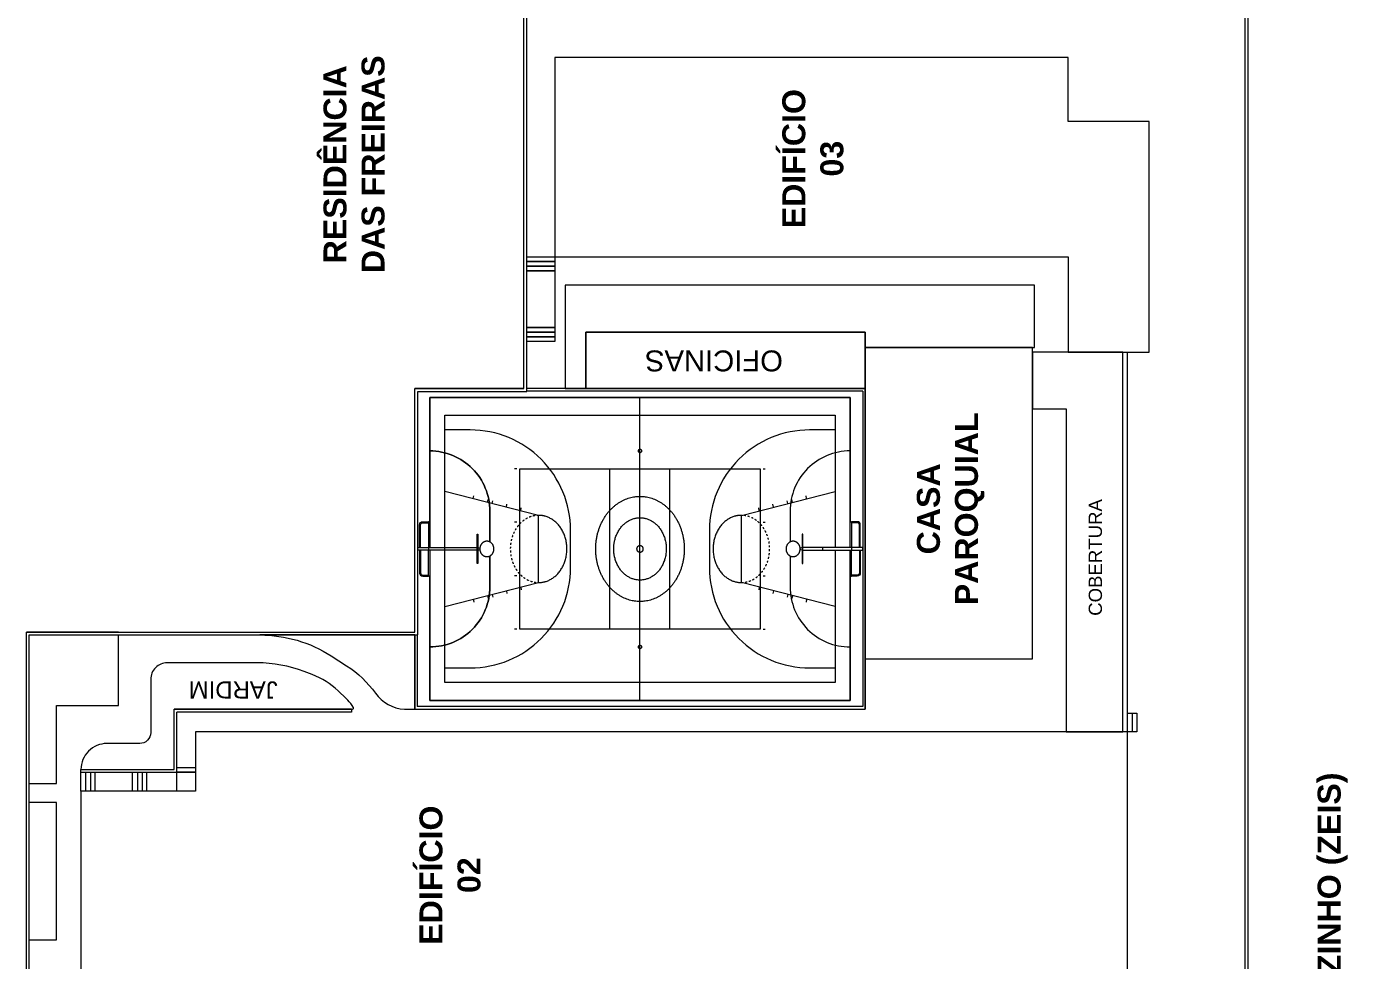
# Model space of a CAD drawing. Header units: metres. Extents: x 512 to 829, y -209 to 245.
# Drawn here: x 584.8 to 653.1, y 132.9 to 181.2 of the extents above; entities that cross this region are included whole.
import ezdxf

# ---------------------------------------------------------------- set-up
doc = ezdxf.new("R2010")
doc.units = ezdxf.units.M
doc.header["$LTSCALE"] = 0.508
doc.set_wipeout_variables(frame=1)
doc.linetypes.add('STYLE_16', pattern=[0.059055, 0.03937, -0.019685])
for name, color, linetype, lineweight in [('INDQUAD2', 1, 'Continuous', 15), ('INDQUAD3', 2, 'Continuous', 15), ('MUROB', 2, 'Continuous', 15), ('Nenhuma', 7, 'Continuous', 5), ('None', 7, 'Continuous', 5), ('ROTADEF', 253, 'Continuous', 15)]:
    doc.layers.add(name, color=color, linetype=linetype, lineweight=lineweight)
doc.styles.add('Arial', font='arial.ttf')
doc.styles.add('Arial (bold)', font='arialbd.ttf')

# ---------------------------------------------------------------- blocks, each defined once
blk = doc.blocks.new('Grupo-6796')
at = {"layer": 'INDQUAD2', "color": 8, "lineweight": 15}
for p, q in [((-94.303, 151.512), (-102.284, 151.512)), ((-95.251, 150.714), (-95.251, 129.957)), ((-105.028, 149.201), (-105.178, 149.174)), ((-99.681, 149.201), (-99.532, 149.174)), ((-104.835, 148.444), (-104.984, 148.417)), ((-99.875, 148.444), (-99.725, 148.417)), ((-104.77, 148.192), (-104.92, 148.165)), ((-99.939, 148.192), (-99.79, 148.165)), ((-106.617, 146.882), (-106.617, 147.001)), ((-104.577, 147.436), (-104.726, 147.409)), ((-103.776, 146.882), (-103.776, 147.001)), ((-100.934, 146.882), (-100.934, 147.001)), ((-100.133, 147.436), (-99.983, 147.409)), ((-98.092, 146.882), (-98.092, 147.001)), ((-104.383, 146.679), (-104.533, 146.652)), ((-100.326, 146.679), (-100.177, 146.652)), ((-106.617, 141.932), (-98.092, 141.932)), ((-106.617, 138.739), (-98.092, 138.739)), ((-106.617, 133.789), (-106.617, 133.669)), ((-104.383, 133.991), (-104.533, 134.018)), ((-103.776, 133.789), (-103.776, 133.669)), ((-100.934, 133.789), (-100.934, 133.669)), ((-100.326, 133.991), (-100.177, 134.018)), ((-98.092, 133.789), (-98.092, 133.669)), ((-104.577, 133.235), (-104.726, 133.262)), ((-100.133, 133.235), (-99.983, 133.262)), ((-104.835, 132.226), (-104.984, 132.253)), ((-104.77, 132.478), (-104.92, 132.505)), ((-99.939, 132.478), (-99.79, 132.505)), ((-99.875, 132.226), (-99.725, 132.253)), ((-105.028, 131.47), (-105.178, 131.497)), ((-99.681, 131.47), (-99.532, 131.497)), ((-95.251, 129.957), (-102.278, 129.957)), ((-94.303, 129.159), (-100.906, 129.159))]:
    blk.add_line(p, q, dxfattribs=at)
for points in [[(-103.804, 129.159), (-110.406, 129.159), (-110.406, 151.512), (-103.804, 151.512)], [(-102.426, 151.512), (-110.406, 151.512), (-110.406, 129.159), (-102.426, 129.159)], [(-102.284, 129.159), (-94.303, 129.159), (-94.303, 151.512)], [(-100.906, 151.512), (-94.303, 151.512), (-94.303, 129.159)], [(-102.431, 129.957), (-109.459, 129.957), (-109.459, 150.714), (-95.251, 150.714)], [(-105.415, 150.714), (-104.14, 145.727), (-100.57, 145.727), (-99.295, 150.714)], [(-110.406, 140.335), (-102.544, 140.335), (-94.303, 140.335)], [(-105.415, 129.957), (-104.14, 134.943), (-100.57, 134.943), (-99.295, 129.957)]]:
    blk.add_lwpolyline(points, dxfattribs=at)
at = {"layer": 'INDQUAD2', "color": 8, "lineweight": 15, "flags": 128}
for points in [[(-107.565, 151.512, 0.414214), (-104.371, 148.319), (-103.776, 148.319), (-102.737, 148.319)], [(-102.737, 148.319), (-103.776, 148.319), (-104.371, 148.319, -0.414214), (-107.565, 151.512)], [(-101.973, 148.319), (-100.934, 148.319), (-100.338, 148.319, 0.414214), (-97.145, 151.512)], [(-97.145, 151.512, -0.414214), (-100.338, 148.319), (-100.934, 148.319), (-101.973, 148.319)], [(-108.679, 150.714), (-108.679, 149.359, 0.414214), (-103.349, 144.029), (-102.355, 144.029), (-101.361, 144.029, 0.414214), (-96.03, 149.359), (-96.03, 150.714)], [(-96.03, 129.957), (-96.03, 131.311, 0.414214), (-101.361, 136.641), (-102.355, 136.641), (-103.349, 136.641, 0.414214), (-108.679, 131.311), (-108.679, 129.957)], [(-102.737, 132.352), (-103.776, 132.352), (-104.371, 132.352, 0.414214), (-107.565, 129.159)], [(-97.145, 129.159, 0.414214), (-100.338, 132.352), (-100.934, 132.352), (-101.973, 132.352)]]:
    blk.add_lwpolyline(points, format="xyb", dxfattribs=at)
at = {"layer": 'INDQUAD2', "color": 8, "lineweight": 15}
blk.add_lwpolyline([(-98.092, 146.722), (-98.092, 133.949), (-106.617, 133.949), (-106.617, 146.722)], close=True, dxfattribs=at)
at = {"layer": 'INDQUAD2', "color": 8, "linetype": 'STYLE_16', "lineweight": 15}
for points in [[(-100.57, 145.727), (-100.57, 146.13), (-101.048, 146.828), (-101.876, 147.232), (-102.833, 147.232), (-103.662, 146.828), (-104.14, 146.13), (-104.14, 145.727)], [(-104.14, 134.943), (-104.14, 134.54), (-103.662, 133.842), (-102.833, 133.439), (-101.876, 133.439), (-101.048, 133.842), (-100.57, 134.54), (-100.57, 134.943)]]:
    blk.add_open_spline(points, degree=2, dxfattribs=at)
at = {"layer": 'INDQUAD2', "color": 8, "lineweight": 15}
for points in [[(-104.14, 145.727), (-104.14, 145.324), (-103.662, 144.626), (-102.833, 144.222), (-101.876, 144.222), (-101.048, 144.626), (-100.57, 145.324), (-100.57, 145.727)], [(-102.355, 142.69), (-103.104, 142.69), (-104.4, 142.059), (-105.149, 140.966), (-105.149, 139.704), (-104.4, 138.611), (-103.104, 137.98), (-101.606, 137.98), (-100.309, 138.611), (-99.56, 139.704), (-99.56, 140.966), (-100.309, 142.059), (-101.606, 142.69), (-102.355, 142.69)], [(-102.355, 141.732), (-102.799, 141.732), (-103.568, 141.358), (-104.012, 140.71), (-104.012, 139.961), (-103.568, 139.312), (-102.799, 138.938), (-101.911, 138.938), (-101.141, 139.312), (-100.697, 139.961), (-100.697, 140.71), (-101.141, 141.358), (-101.911, 141.732), (-102.355, 141.732)], [(-107.565, 140.415), (-107.59, 140.415), (-107.634, 140.394), (-107.659, 140.357), (-107.659, 140.314), (-107.634, 140.277), (-107.59, 140.255), (-107.539, 140.255), (-107.495, 140.277), (-107.47, 140.314), (-107.47, 140.357), (-107.495, 140.394), (-107.539, 140.415), (-107.565, 140.415)], [(-102.355, 140.495), (-102.406, 140.495), (-102.493, 140.452), (-102.544, 140.378), (-102.544, 140.292), (-102.493, 140.218), (-102.406, 140.176), (-102.304, 140.176), (-102.216, 140.218), (-102.165, 140.292), (-102.165, 140.378), (-102.216, 140.452), (-102.304, 140.495), (-102.355, 140.495)], [(-97.145, 140.415), (-97.17, 140.415), (-97.214, 140.394), (-97.24, 140.357), (-97.24, 140.314), (-97.214, 140.277), (-97.17, 140.255), (-97.12, 140.255), (-97.076, 140.277), (-97.05, 140.314), (-97.05, 140.357), (-97.076, 140.394), (-97.12, 140.415), (-97.145, 140.415)], [(-100.57, 134.943), (-100.57, 135.347), (-101.048, 136.045), (-101.876, 136.448), (-102.833, 136.448), (-103.662, 136.045), (-104.14, 135.347), (-104.14, 134.943)]]:
    blk.add_open_spline(points, degree=2, dxfattribs=at)
at = {"layer": 'INDQUAD3', "color": 8, "lineweight": 15}
for p, q in [((-102.284, 151.592), (-102.426, 151.592)), ((-102.284, 151.592), (-102.426, 151.592)), ((-102.426, 148.957), (-102.384, 148.837)), ((-102.284, 148.957), (-102.326, 148.837)), ((-102.426, 131.713), (-102.384, 131.834)), ((-102.284, 131.713), (-102.326, 131.834)), ((-102.284, 130.635), (-102.426, 130.635)), ((-102.284, 129.079), (-102.426, 129.079))]:
    blk.add_line(p, q, dxfattribs=at)
at = {"layer": 'INDQUAD3', "color": 8, "lineweight": 15, "flags": 128}
for points in [[(-102.426, 152.055), (-103.605, 152.055), (-103.636, 152.055, 0.414214), (-103.804, 151.887), (-103.804, 151.592)], [(-102.426, 152.007), (-103.605, 152.007), (-103.627, 152.007, 0.414214), (-103.747, 151.887), (-103.747, 151.592)], [(-102.284, 152.055), (-101.104, 152.055), (-101.073, 152.055, -0.414214), (-100.906, 151.887), (-100.906, 151.592)], [(-102.284, 152.007), (-101.104, 152.007), (-101.082, 152.007, -0.414214), (-100.962, 151.887), (-100.962, 151.592)], [(-102.426, 128.616), (-103.605, 128.616), (-103.636, 128.616, -0.414214), (-103.804, 128.783), (-103.804, 129.079)], [(-102.426, 128.664), (-103.605, 128.664), (-103.627, 128.664, -0.414214), (-103.747, 128.783), (-103.747, 129.079)], [(-102.284, 128.616), (-101.104, 128.616), (-101.073, 128.616, 0.414214), (-100.906, 128.783), (-100.906, 129.079)], [(-102.284, 128.664), (-101.104, 128.664), (-101.082, 128.664, 0.414214), (-100.962, 128.783), (-100.962, 129.079)]]:
    blk.add_lwpolyline(points, format="xyb", dxfattribs=at)
at = {"layer": 'INDQUAD3', "color": 8, "lineweight": 15}
for points in [[(-102.426, 148.997), (-102.426, 152.18), (-102.284, 152.18), (-102.284, 148.997)], [(-102.426, 151.512), (-103.804, 151.512), (-103.804, 151.592), (-102.426, 151.592)], [(-102.284, 151.512), (-100.906, 151.512), (-100.906, 151.592), (-102.284, 151.592)], [(-102.426, 131.673), (-102.426, 128.49), (-102.284, 128.49), (-102.284, 131.673)], [(-102.426, 129.159), (-103.804, 129.159), (-103.804, 129.079), (-102.426, 129.079)], [(-102.284, 129.159), (-100.906, 129.159), (-100.906, 129.079), (-102.284, 129.079)]]:
    blk.add_lwpolyline(points, dxfattribs=at)
for points in [[(-103.136, 148.997), (-101.573, 148.997), (-101.573, 148.957), (-103.136, 148.957)], [(-103.136, 131.673), (-101.573, 131.673), (-101.573, 131.713), (-103.136, 131.713)]]:
    blk.add_lwpolyline(points, close=True, dxfattribs=at)
for points in [[(-102.355, 148.837), (-102.469, 148.837), (-102.667, 148.741), (-102.781, 148.574), (-102.781, 148.382), (-102.667, 148.215), (-102.469, 148.119), (-102.241, 148.119), (-102.043, 148.215), (-101.929, 148.382), (-101.929, 148.574), (-102.043, 148.741), (-102.241, 148.837), (-102.355, 148.837)], [(-102.355, 132.551), (-102.469, 132.551), (-102.667, 132.455), (-102.781, 132.288), (-102.781, 132.096), (-102.667, 131.929), (-102.469, 131.833), (-102.241, 131.833), (-102.043, 131.929), (-101.929, 132.096), (-101.929, 132.288), (-102.043, 132.455), (-102.241, 132.551), (-102.355, 132.551)]]:
    blk.add_open_spline(points, degree=2, dxfattribs=at)
at = {"layer": 'MUROB', "color": 8, "lineweight": 15}
for p, q in [((-93.972, 152.19), (-110.738, 152.19)), ((-110.738, 128.48), (-110.738, 152.19)), ((-93.972, 128.48), (-93.972, 152.19)), ((-93.83, 128.36), (-110.88, 128.36)), ((-93.972, 128.48), (-110.738, 128.48))]:
    blk.add_line(p, q, dxfattribs=at)
blk.add_lwpolyline([(-93.83, 128.36), (-93.83, 152.31), (-110.88, 152.31), (-110.88, 128.36)], close=True, dxfattribs=at)

msp = doc.modelspace()

# ---------------------------------------------------------------- linework, layer by layer
at = {"layer": 'ROTADEF', "color": 7, "linetype": 'Continuous', "lineweight": 18}
for points in [[(613.7216, 162.4395), (628.1568, 162.4395), (628.1568, 165.3557), (613.7216, 165.3557)], [(586.3484, 146.0603), (589.5562, 146.0603), (589.5562, 149.8513), (584.7931, 149.8513), (584.7931, 142.0262), (586.3484, 142.0262)], [(586.3484, 141.0542), (584.7931, 141.0542), (584.7931, 133.9581), (586.3484, 133.9581)]]:
    msp.add_lwpolyline(points, close=True, dxfattribs=at)

# ---------------------------------------------------------------- block references
at = {"layer": 'None', "color": 8, "xscale": 0.9720625442595413, "yscale": 0.9720625442595413, "zscale": 0.9720625442595413, "rotation": 90}
msp.add_blockref('Grupo-6796', (752.9309, 253.6479), dxfattribs=at)

# ---------------------------------------------------------------- texts
at = {"layer": 'Nenhuma', "char_height": 1.188618, "attachment_point": 2, "rotation": 90, "line_spacing_factor": 0.992596, "style": 'Arial (bold)'}
for s, insert in [('{\\C7;\\lRESIDÊNCIA\\PDAS FREIRAS}', (600.1525, 174.0281)), ('{\\C7;\\lIMÓVEL VIZINHO (ZEIS)}', (651.5537, 133.1905)), ('{\\C7;\\lEDIFÍCIO \\P02}', (605.1137, 137.295))]:
    msp.add_mtext(s, dxfattribs=dict(at, insert=insert))

# ---------------------------------------------------------------- wipeouts: each hides what was drawn before it
at = {"color": 7, "linetype": 'Continuous', "lineweight": 5}
for points in [[(647.7924, 184.797), (647.9382, 184.9428), (647.9382, 93.5203), (647.7924, 93.6661)], [(641.474, 164.3156), (636.8081, 164.3156), (636.8081, 161.3994), (638.5578, 161.3994), (638.5578, 144.6994), (641.474, 144.6994)]]:
    msp.add_wipeout(points, dxfattribs=at).dxf.layer = 'None'

# ---------------------------------------------------------------- next in the draw order: linework, layer by layer
at = {"layer": 'None', "color": 7, "linetype": 'Continuous', "lineweight": 18}
for p, q in [((647.7924, 184.797), (647.7924, 93.6661)), ((647.9382, 184.9428), (647.9382, 93.5203))]:
    msp.add_line(p, q, dxfattribs=at)
at = {"layer": 'None', "color": 7, "linetype": 'Continuous', "lineweight": 5}
msp.add_line((641.717, 145.6715), (641.717, 164.3156), dxfattribs=at)
for points in [[(628.1568, 165.3557), (628.1568, 164.5586), (636.9053, 164.5586), (636.9053, 167.7859), (612.6524, 167.7859), (612.6524, 162.4395), (613.7216, 162.4395), (613.7216, 165.3557)], [(641.474, 164.3156), (636.8081, 164.3156), (636.8081, 161.3994), (638.5578, 161.3994), (638.5578, 144.6994), (641.474, 144.6994)]]:
    msp.add_lwpolyline(points, close=True, dxfattribs=at)
at = {"layer": 'ROTADEF', "color": 7, "linetype": 'Continuous', "lineweight": 18}
for points in [[(638.655, 164.3156), (642.8349, 164.3156), (642.8349, 176.2428), (638.655, 176.2428), (638.655, 179.5478), (612.1177, 179.5478), (612.1177, 169.244), (638.655, 169.244)], [(628.1568, 148.471), (636.8081, 148.471), (636.8081, 164.5586), (628.1568, 164.5586)]]:
    msp.add_lwpolyline(points, close=True, dxfattribs=at)
at = {"layer": 'ROTADEF', "color": 7, "linetype": 'Continuous', "lineweight": 18, "flags": 128}
msp.add_lwpolyline([(593.5416, 141.6374), (587.612, 141.6374), (587.612, 131.6252), (623.6756, 131.6252), (623.6756, 104.0186), (623.6756, 104.0186, 0.0933015), (631.9381, 102.4632, 0.0933015), (640.2006, 104.0186), (640.2006, 131.6252), (641.717, 131.6252), (641.717, 144.6994), (593.5416, 144.6994)], format="xyb", close=True, dxfattribs=at)

# ---------------------------------------------------------------- next in the draw order: wipeouts: each hides what was drawn before it
at = {"color": 7, "linetype": 'Continuous', "lineweight": 5}
msp.add_wipeout([(584.9389, 93.6661), (584.7931, 93.5203), (584.7931, 149.8513), (584.9389, 149.7055)], dxfattribs=at).dxf.layer = 'None'

# ---------------------------------------------------------------- next in the draw order: linework, layer by layer
at = {"layer": 'None', "color": 7, "linetype": 'Continuous', "lineweight": 18}
for p, q in [((584.7931, 93.5203), (584.7931, 149.8513)), ((584.9389, 93.6661), (584.9389, 149.7055))]:
    msp.add_line(p, q, dxfattribs=at)

# ---------------------------------------------------------------- next in the draw order: wipeouts: each hides what was drawn before it
for points in [[(627.4365, 170.4917), (627.4365, 178.1453), (623.5195, 178.1453), (623.5195, 170.4917)], [(623.9045, 164.7861), (616.7787, 164.7861), (616.7787, 163.0509), (623.9045, 163.0509)], [(634.3955, 151.2438), (634.3955, 161.2023), (630.4785, 161.2023), (630.4785, 151.2438)], [(640.643, 150.6966), (640.643, 156.7249), (639.5388, 156.7249), (639.5388, 150.6966)]]:
    msp.add_wipeout(points).dxf.layer = 'Nenhuma'
at = {"color": 7, "linetype": 'Continuous', "lineweight": 5}
for points in [[(642.2031, 144.6994), (641.9601, 144.6994), (641.9601, 145.6715), (642.2031, 145.6715)], [(588.3411, 141.6374), (588.0981, 141.6374), (588.0981, 142.6095), (588.3411, 142.6095)], [(591.0143, 141.6374), (590.7712, 141.6374), (590.7712, 142.6095), (591.0143, 142.6095)]]:
    msp.add_wipeout(points, dxfattribs=at).dxf.layer = 'None'

# ---------------------------------------------------------------- next in the draw order: linework, layer by layer
at = {"layer": 'None', "color": 7, "linetype": 'Continuous', "lineweight": 5}
for points in [[(642.2031, 144.6994), (641.9601, 144.6994), (641.9601, 145.6715), (642.2031, 145.6715)], [(588.3411, 141.6374), (588.0981, 141.6374), (588.0981, 142.6095), (588.3411, 142.6095)], [(591.0143, 141.6374), (590.7712, 141.6374), (590.7712, 142.6095), (591.0143, 142.6095)]]:
    msp.add_lwpolyline(points, close=True, dxfattribs=at)

# ---------------------------------------------------------------- next in the draw order: texts
at = {"layer": 'Nenhuma', "attachment_point": 2}
for s, insert, char_height, rotation, line_spacing_factor, style in [('{\\C7;\\lEDIFÍCIO \\P03}', (623.8745, 174.3185), 1.188618, 90, 0.992596, 'Arial (bold)'), ('{\\C7;\\lOFICINAS}', (620.3416, 163.3284), 1.080562, 180, 0.96736, 'Arial'), ('{\\C7;\\lCASA\\PPAROQUIAL}', (630.8335, 156.2231), 1.188618, 90, 0.992596, 'Arial (bold)'), ('{\\C7;\\lCOBERTURA}', (639.7153, 153.7108), 0.68763, 90, 0.96736, 'Arial')]:
    msp.add_mtext(s, dxfattribs=dict(at, insert=insert, char_height=char_height, rotation=rotation, line_spacing_factor=line_spacing_factor, style=style))

# ---------------------------------------------------------------- next in the draw order: wipeouts: each hides what was drawn before it
at = {"color": 7, "linetype": 'Continuous', "lineweight": 5}
msp.add_wipeout([(584.9389, 149.7055), (584.7931, 149.8513), (604.8759, 149.8513), (605.0217, 149.7055)], dxfattribs=at).dxf.layer = 'None'

# ---------------------------------------------------------------- next in the draw order: linework, layer by layer
at = {"layer": 'None', "color": 7, "linetype": 'Continuous', "lineweight": 18}
for p, q in [((584.7931, 149.8513), (604.8759, 149.8513)), ((584.9389, 149.7055), (605.0217, 149.7055))]:
    msp.add_line(p, q, dxfattribs=at)

# ---------------------------------------------------------------- next in the draw order: wipeouts: each hides what was drawn before it
at = {"color": 7, "linetype": 'Continuous', "lineweight": 5}
for points in [[(641.9601, 144.6994), (641.717, 144.6994), (641.717, 145.6715), (641.9601, 145.6715)], [(588.0981, 141.6374), (587.8551, 141.6374), (587.8551, 142.6095), (588.0981, 142.6095)]]:
    msp.add_wipeout(points, dxfattribs=at).dxf.layer = 'None'

# ---------------------------------------------------------------- next in the draw order: linework, layer by layer
at = {"layer": 'None', "color": 7, "linetype": 'Continuous', "lineweight": 5}
for points in [[(641.9601, 144.6994), (641.717, 144.6994), (641.717, 145.6715), (641.9601, 145.6715)], [(588.0981, 141.6374), (587.8551, 141.6374), (587.8551, 142.6095), (588.0981, 142.6095)]]:
    msp.add_lwpolyline(points, close=True, dxfattribs=at)

# ---------------------------------------------------------------- next in the draw order: wipeouts: each hides what was drawn before it
at = {"color": 7, "linetype": 'Continuous', "lineweight": 5}
msp.add_wipeout([(605.0217, 149.7055), (604.8759, 149.8513), (604.8759, 162.4395), (605.0217, 162.2937)], dxfattribs=at).dxf.layer = 'None'

# ---------------------------------------------------------------- next in the draw order: linework, layer by layer
at = {"layer": 'None', "color": 7, "linetype": 'Continuous', "lineweight": 18}
for p, q in [((604.8759, 149.8513), (604.8759, 162.4395)), ((605.0217, 149.7055), (605.0217, 162.2937))]:
    msp.add_line(p, q, dxfattribs=at)

# ---------------------------------------------------------------- next in the draw order: wipeouts: each hides what was drawn before it
at = {"color": 7, "linetype": 'Continuous', "lineweight": 5}
for points in [[(587.8551, 141.6374), (587.612, 141.6374), (587.612, 142.6095), (587.8551, 142.6095)], [(590.2852, 141.6374), (588.3411, 141.6374), (588.3411, 142.6095), (590.2852, 142.6095)]]:
    msp.add_wipeout(points, dxfattribs=at).dxf.layer = 'None'

# ---------------------------------------------------------------- next in the draw order: linework, layer by layer
at = {"layer": 'None', "color": 7, "linetype": 'Continuous', "lineweight": 5}
for points in [[(587.8551, 141.6374), (587.612, 141.6374), (587.612, 142.6095), (587.8551, 142.6095)], [(590.2852, 141.6374), (588.3411, 141.6374), (588.3411, 142.6095), (590.2852, 142.6095)]]:
    msp.add_lwpolyline(points, close=True, dxfattribs=at)

# ---------------------------------------------------------------- next in the draw order: wipeouts: each hides what was drawn before it
at = {"color": 7, "linetype": 'Continuous', "lineweight": 5}
msp.add_wipeout([(605.0217, 162.2937), (604.8759, 162.4395), (610.5138, 162.4395), (610.6596, 162.2937)], dxfattribs=at).dxf.layer = 'None'

# ---------------------------------------------------------------- next in the draw order: linework, layer by layer
at = {"layer": 'None', "color": 7, "linetype": 'Continuous', "lineweight": 18}
for p, q in [((604.8759, 162.4395), (610.5138, 162.4395)), ((605.0217, 162.2937), (610.6596, 162.2937))]:
    msp.add_line(p, q, dxfattribs=at)

# ---------------------------------------------------------------- next in the draw order: wipeouts: each hides what was drawn before it
at = {"color": 7, "linetype": 'Continuous', "lineweight": 5}
msp.add_wipeout([(590.7712, 141.6374), (590.5282, 141.6374), (590.5282, 142.6095), (590.7712, 142.6095)], dxfattribs=at).dxf.layer = 'None'

# ---------------------------------------------------------------- next in the draw order: linework, layer by layer
at = {"layer": 'None', "color": 7, "linetype": 'Continuous', "lineweight": 5}
msp.add_lwpolyline([(590.7712, 141.6374), (590.5282, 141.6374), (590.5282, 142.6095), (590.7712, 142.6095)], close=True, dxfattribs=at)

# ---------------------------------------------------------------- next in the draw order: wipeouts: each hides what was drawn before it
at = {"color": 7, "linetype": 'Continuous', "lineweight": 5}
msp.add_wipeout([(610.6596, 162.2937), (610.5138, 162.4395), (610.5138, 184.9428), (610.6596, 184.797)], dxfattribs=at).dxf.layer = 'None'

# ---------------------------------------------------------------- next in the draw order: linework, layer by layer
at = {"layer": 'None', "color": 7, "linetype": 'Continuous', "lineweight": 18}
for p, q in [((610.5138, 162.4395), (610.5138, 184.9428)), ((610.6596, 162.2937), (610.6596, 184.797))]:
    msp.add_line(p, q, dxfattribs=at)

# ---------------------------------------------------------------- next in the draw order: wipeouts: each hides what was drawn before it
at = {"color": 7, "linetype": 'Continuous', "lineweight": 5}
for points in [[(590.5282, 141.6374), (590.2852, 141.6374), (590.2852, 142.6095), (590.5282, 142.6095)], [(592.5696, 141.6374), (591.0143, 141.6374), (591.0143, 142.6095), (592.5696, 142.6095)]]:
    msp.add_wipeout(points, dxfattribs=at).dxf.layer = 'None'

# ---------------------------------------------------------------- next in the draw order: linework, layer by layer
at = {"layer": 'None', "color": 7, "linetype": 'Continuous', "lineweight": 5}
for points in [[(590.5282, 141.6374), (590.2852, 141.6374), (590.2852, 142.6095), (590.5282, 142.6095)], [(592.5696, 141.6374), (591.0143, 141.6374), (591.0143, 142.6095), (592.5696, 142.6095)]]:
    msp.add_lwpolyline(points, close=True, dxfattribs=at)

# ---------------------------------------------------------------- next in the draw order: wipeouts: each hides what was drawn before it
at = {"color": 7, "linetype": 'Continuous', "lineweight": 5}
for points in [[(610.6596, 168.5149), (610.6596, 168.7579), (612.1177, 168.7579), (612.1177, 168.5149)], [(610.6596, 164.8697), (610.6596, 165.1127), (612.1177, 165.1127), (612.1177, 164.8697)]]:
    msp.add_wipeout(points, dxfattribs=at).dxf.layer = 'None'

# ---------------------------------------------------------------- next in the draw order: linework, layer by layer
at = {"layer": 'None', "color": 7, "linetype": 'Continuous', "lineweight": 5}
for points in [[(610.6596, 168.5149), (610.6596, 168.7579), (612.1177, 168.7579), (612.1177, 168.5149)], [(610.6596, 164.8697), (610.6596, 165.1127), (612.1177, 165.1127), (612.1177, 164.8697)]]:
    msp.add_lwpolyline(points, close=True, dxfattribs=at)

# ---------------------------------------------------------------- next in the draw order: wipeouts: each hides what was drawn before it
at = {"color": 7, "linetype": 'Continuous', "lineweight": 5}
msp.add_wipeout([(592.5696, 141.6374), (592.5696, 142.6095), (593.5416, 142.6095), (593.5416, 141.6374)], dxfattribs=at).dxf.layer = 'None'

# ---------------------------------------------------------------- next in the draw order: linework, layer by layer
at = {"layer": 'None', "color": 7, "linetype": 'Continuous', "lineweight": 5}
msp.add_lwpolyline([(592.5696, 141.6374), (592.5696, 142.6095), (593.5416, 142.6095), (593.5416, 141.6374)], close=True, dxfattribs=at)

# ---------------------------------------------------------------- next in the draw order: wipeouts: each hides what was drawn before it
at = {"color": 7, "linetype": 'Continuous', "lineweight": 5}
msp.add_wipeout([(610.6596, 168.7579), (610.6596, 169.001), (612.1177, 169.001), (612.1177, 168.7579)], dxfattribs=at).dxf.layer = 'None'

# ---------------------------------------------------------------- next in the draw order: linework, layer by layer
at = {"layer": 'None', "color": 7, "linetype": 'Continuous', "lineweight": 5}
msp.add_lwpolyline([(610.6596, 168.7579), (610.6596, 169.001), (612.1177, 169.001), (612.1177, 168.7579)], close=True, dxfattribs=at)

# ---------------------------------------------------------------- next in the draw order: wipeouts: each hides what was drawn before it
at = {"color": 7, "linetype": 'Continuous', "lineweight": 5}
msp.add_wipeout([(592.5696, 142.6095), (592.5696, 142.8525), (593.5416, 142.8525), (593.5416, 142.6095)], dxfattribs=at).dxf.layer = 'None'

# ---------------------------------------------------------------- next in the draw order: linework, layer by layer
at = {"layer": 'None', "color": 7, "linetype": 'Continuous', "lineweight": 5}
msp.add_lwpolyline([(592.5696, 142.6095), (592.5696, 142.8525), (593.5416, 142.8525), (593.5416, 142.6095)], close=True, dxfattribs=at)

# ---------------------------------------------------------------- next in the draw order: wipeouts: each hides what was drawn before it
at = {"color": 7, "linetype": 'Continuous', "lineweight": 5}
for points in [[(610.6596, 169.001), (610.6596, 169.244), (612.1177, 169.244), (612.1177, 169.001)], [(610.6596, 165.5987), (610.6596, 168.5149), (612.1177, 168.5149), (612.1177, 165.5987)]]:
    msp.add_wipeout(points, dxfattribs=at).dxf.layer = 'None'

# ---------------------------------------------------------------- next in the draw order: linework, layer by layer
at = {"layer": 'None', "color": 7, "linetype": 'Continuous', "lineweight": 5}
for points in [[(610.6596, 169.001), (610.6596, 169.244), (612.1177, 169.244), (612.1177, 169.001)], [(610.6596, 165.5987), (610.6596, 168.5149), (612.1177, 168.5149), (612.1177, 165.5987)]]:
    msp.add_lwpolyline(points, close=True, dxfattribs=at)

# ---------------------------------------------------------------- next in the draw order: wipeouts: each hides what was drawn before it
at = {"color": 7, "linetype": 'Continuous', "lineweight": 5}
msp.add_wipeout([(587.612, 142.6095), (587.612, 142.7553), (592.4238, 142.7553), (592.5696, 142.6095)], dxfattribs=at).dxf.layer = 'None'

# ---------------------------------------------------------------- next in the draw order: linework, layer by layer
at = {"layer": 'None', "color": 7, "linetype": 'Continuous', "lineweight": 18}
for p, q in [((587.612, 142.7553), (592.4238, 142.7553)), ((587.612, 142.6095), (587.612, 142.7553)), ((587.612, 142.6095), (592.5696, 142.6095))]:
    msp.add_line(p, q, dxfattribs=at)

# ---------------------------------------------------------------- next in the draw order: wipeouts: each hides what was drawn before it
at = {"color": 7, "linetype": 'Continuous', "lineweight": 5}
msp.add_wipeout([(610.6596, 165.1127), (610.6596, 165.3557), (612.1177, 165.3557), (612.1177, 165.1127)], dxfattribs=at).dxf.layer = 'None'

# ---------------------------------------------------------------- next in the draw order: linework, layer by layer
at = {"layer": 'None', "color": 7, "linetype": 'Continuous', "lineweight": 5}
msp.add_lwpolyline([(610.6596, 165.1127), (610.6596, 165.3557), (612.1177, 165.3557), (612.1177, 165.1127)], close=True, dxfattribs=at)

# ---------------------------------------------------------------- next in the draw order: wipeouts: each hides what was drawn before it
at = {"color": 7, "linetype": 'Continuous', "lineweight": 5}
msp.add_wipeout([(592.5696, 142.6095), (592.4238, 142.7553), (592.4238, 145.8659), (592.5696, 145.7201)], dxfattribs=at).dxf.layer = 'None'

# ---------------------------------------------------------------- next in the draw order: linework, layer by layer
at = {"layer": 'None', "color": 7, "linetype": 'Continuous', "lineweight": 18}
for p, q in [((592.4238, 142.7553), (592.4238, 145.8659)), ((592.5696, 142.6095), (592.5696, 145.7201))]:
    msp.add_line(p, q, dxfattribs=at)

# ---------------------------------------------------------------- next in the draw order: wipeouts: each hides what was drawn before it
at = {"color": 7, "linetype": 'Continuous', "lineweight": 5}
msp.add_wipeout([(610.6596, 165.3557), (610.6596, 165.5987), (612.1177, 165.5987), (612.1177, 165.3557)], dxfattribs=at).dxf.layer = 'None'

# ---------------------------------------------------------------- next in the draw order: linework, layer by layer
at = {"layer": 'None', "color": 7, "linetype": 'Continuous', "lineweight": 5}
msp.add_lwpolyline([(610.6596, 165.3557), (610.6596, 165.5987), (612.1177, 165.5987), (612.1177, 165.3557)], close=True, dxfattribs=at)

# ---------------------------------------------------------------- next in the draw order: wipeouts: each hides what was drawn before it
at = {"color": 7, "linetype": 'Continuous', "lineweight": 5}
msp.add_wipeout([(601.6, 145.8659), (601.6, 145.7201), (592.5696, 145.7201), (592.4238, 145.8659)], dxfattribs=at).dxf.layer = 'None'

# ---------------------------------------------------------------- next in the draw order: linework, layer by layer
at = {"layer": 'None', "color": 7, "linetype": 'Continuous', "lineweight": 18}
for p, q in [((601.6, 145.8659), (592.4238, 145.8659)), ((601.6, 145.7201), (592.5696, 145.7201)), ((601.6, 145.8659), (601.6, 145.7201))]:
    msp.add_line(p, q, dxfattribs=at)
at = {"layer": 'None', "color": 7, "linetype": 'Continuous', "lineweight": 5, "flags": 128}
for points in [[(601.3496, 148.1137, -0.0943991), (602.8443, 146.6973, 0.2223171), (604.3333, 145.8659), (604.8759, 145.8659), (604.8759, 149.7055), (596.8696, 149.7055, -0.143547), (600.5498, 148.6267)], [(592.4238, 145.8659), (601.6304, 145.8659, 0.4142136), (601.7007, 145.9362, 0.1497546), (601.6886, 145.9756), (601.628, 146.0653, 0.0541613), (601.3185, 146.4306), (600.9099, 146.8188, 0.0994437), (599.5747, 147.6588), (599.1504, 147.8201, 0.0910734), (596.7159, 148.2672), (592.0738, 148.2672, 0.4142136), (591.2184, 147.4118), (591.2184, 144.6657, -0.4142136), (590.6497, 144.0971), (588.9538, 144.0971, 0.4142136), (587.612, 142.7553), (592.4238, 142.7553)]]:
    msp.add_lwpolyline(points, format="xyb", close=True, dxfattribs=at)

# ---------------------------------------------------------------- next in the draw order: wipeouts: each hides what was drawn before it
msp.add_wipeout([(597.7833, 147.6162), (593.1882, 147.6162), (593.1882, 146.1965), (597.7833, 146.1965)]).dxf.layer = 'Nenhuma'

# ---------------------------------------------------------------- next in the draw order: texts
at = {"layer": 'Nenhuma', "insert": (595.4857, 146.4234), "char_height": 0.884096, "attachment_point": 2, "rotation": 180, "line_spacing_factor": 0.96736, "style": 'Arial'}
msp.add_mtext('{\\C7;\\lJARDIM}', dxfattribs=at)

doc.saveas('drawing.dxf')
